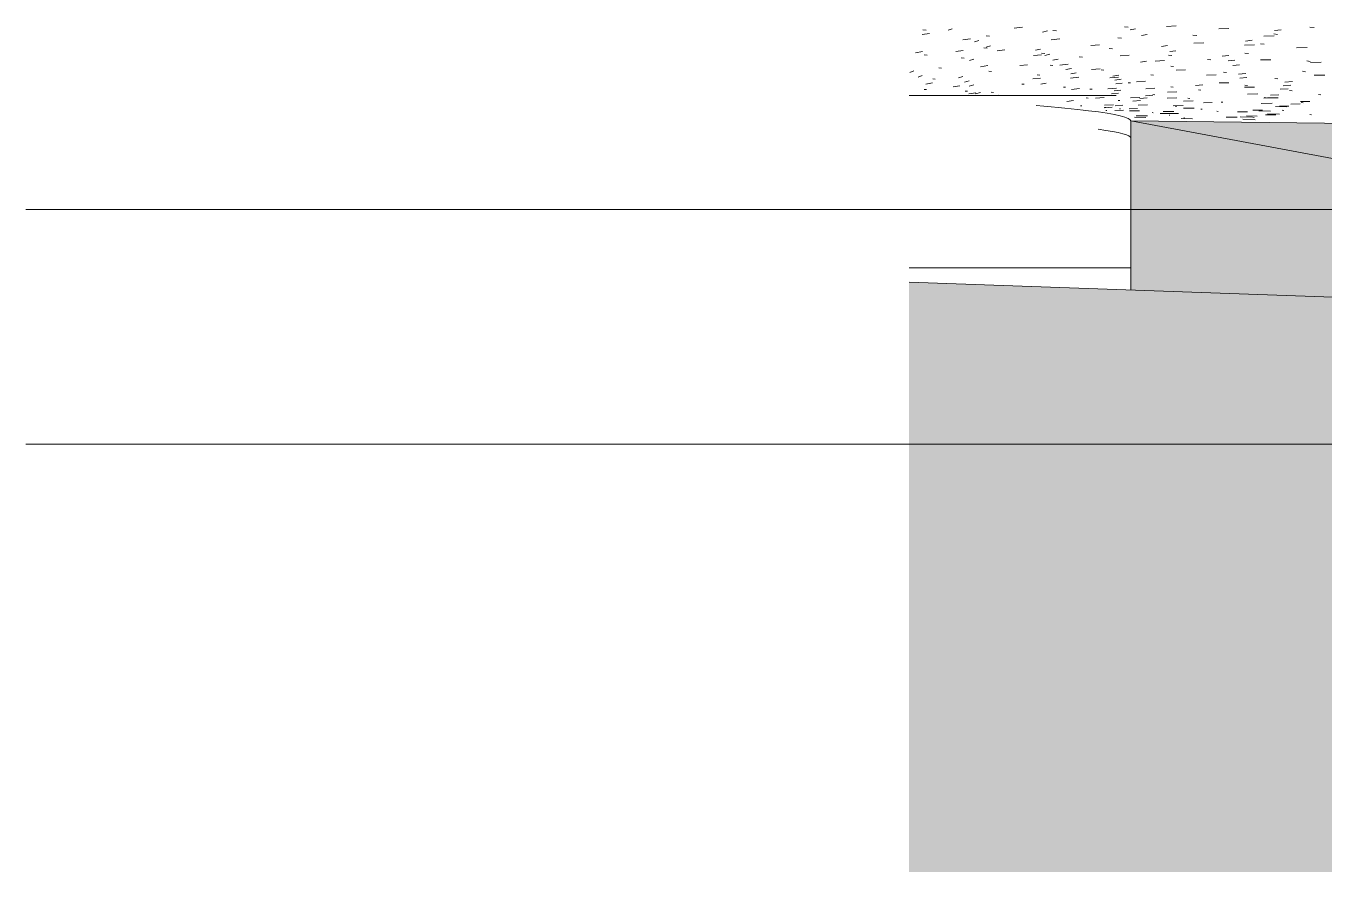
# Model space of a CAD drawing. Header units: millimetres. Extents: x -12186 to 152825, y -4386 to 9463.
# Drawn here: x -12186 to -8426, y -1919 to 532 of the extents above; entities that cross this region are included whole.
import ezdxf

# ---------------------------------------------------------------- set-up
doc = ezdxf.new("R2010")
doc.units = ezdxf.units.MM
doc.linetypes.add('1000 Dashed', pattern=[2, 1, -1])
for name, color, linetype, lineweight in [('A-DETL-GENF', 92, 'Continuous', 5), ('A-DETL-THIN', 151, 'Continuous', 5), ('A-FLOR', 192, 'Continuous', 9), ('A-FLOR-LEVL', 51, 'Continuous', 5), ('A-FLOR-PATT', 8, 'Continuous', 9), ('C-TOPO', 7, 'Continuous', 5), ('C-TOPO-MAJR', 7, 'Continuous', 18)]:
    doc.layers.add(name, color=color, linetype=linetype, lineweight=lineweight)

# ---------------------------------------------------------------- blocks, each defined once
blk = doc.blocks.new('FP_3-Section A-A')
at = {"layer": 'A-FLOR-PATT', "color": 252, "lineweight": 5}
for p, q in [((-9299.7, 528.1), (-9323.7, 525.5)), ((-9004.2, 529.7), (-8993.2, 528.4)), ((-8854.8, 532), (-8882.8, 530.6)), ((-8467.3, 529), (-8455.1, 527.3)), ((-9568.8, 510.2), (-9590.3, 506.9)), ((-9588.5, 520.6), (-9578.3, 519.7)), ((-9515.1, 519.6), (-9503.1, 523.7)), ((-9450.4, 494.5), (-9472.6, 491.4)), ((-9438.8, 486.2), (-9426.1, 490)), ((-9404.7, 503.2), (-9394.7, 502.3)), ((-9241.2, 514.5), (-9227.1, 518)), ((-9191.7, 494.3), (-9216.1, 492)), ((-9211.9, 518.6), (-9201.4, 517.5)), ((-9023, 497.5), (-9012.7, 496.3)), ((-8987.9, 520.6), (-8971.9, 523.6)), ((-8954.4, 504.1), (-8938, 507)), ((-8805.7, 505.5), (-8794.8, 504.1)), ((-8701.4, 524.9), (-8730.7, 523.9)), ((-8653.1, 488.2), (-8634.4, 490.6)), ((-8570.1, 503.1), (-8600.3, 502.3)), ((-8571.9, 509.1), (-8560.4, 507.6)), ((-8569.3, 518.8), (-8550.3, 521.1)), ((-9589.2, 457.7), (-9609.6, 454.2)), ((-9471.4, 461.1), (-9492.9, 457.9)), ((-9411.5, 468.7), (-9402.2, 467.9)), ((-9405, 470.3), (-9392, 474.1)), ((-9350.3, 463.1), (-9372.9, 460.3)), ((-9262, 461.6), (-9247.8, 465)), ((-9244.1, 453.3), (-9235, 452.5)), ((-9076.6, 477.4), (-9101.8, 475.3)), ((-9048.6, 466.7), (-9039, 465.7)), ((-8896.6, 472.7), (-8879.4, 475.4)), ((-8872.4, 457.8), (-8854.9, 460.4)), ((-8774.6, 483.5), (-8802.8, 482.2)), ((-8627.1, 477.1), (-8656.6, 476.1)), ((-8655.3, 453.5), (-8645.3, 452.3)), ((-8610, 480.6), (-8599.3, 479.2)), ((-8475, 469.3), (-8505.8, 468.7)), ((-9584.1, 447.9), (-9575.2, 447.3)), ((-9477.3, 439.8), (-9468.6, 439.1)), ((-9453.3, 432.2), (-9440.5, 436)), ((-9399.6, 417), (-9421.1, 413.9)), ((-9285.1, 419.7), (-9307.7, 417)), ((-9244.4, 448.8), (-9267.8, 446.2)), ((-9235.2, 446.8), (-9220.6, 450.1)), ((-9219.8, 418.4), (-9211.5, 417.7)), ((-9211.6, 432.6), (-9196.6, 435.8)), ((-9167.2, 421), (-9190.9, 418.6)), ((-9134.9, 442.7), (-9126, 441.8)), ((-8991, 447.2), (-9016.7, 445.3)), ((-8957.8, 427.6), (-8940.5, 430.3)), ((-8888.6, 431.7), (-8915.2, 430.1)), ((-8876.3, 447.6), (-8867, 446.5)), ((-8870.3, 415.1), (-8861.8, 414.2)), ((-8763.6, 434.5), (-8754.4, 433.4)), ((-8721.1, 444.2), (-8702.1, 446.5)), ((-8704.2, 430.5), (-8684.8, 432.7)), ((-8690.6, 417.3), (-8670.8, 419.4)), ((-8580.4, 434.2), (-8610, 433.4)), ((-8476.3, 430.6), (-8466.5, 429.4)), ((-8434.5, 427.1), (-8465.6, 426.6)), ((-9626.1, 397.5), (-9614.7, 401.7)), ((-9601.5, 384), (-9589.8, 388.1)), ((-9559.7, 378.7), (-9552.3, 378.3)), ((-9541.8, 410.6), (-9533.7, 410)), ((-9485, 381.9), (-9472.1, 385.7)), ((-9396.9, 400.7), (-9389.1, 400.1)), ((-9247.2, 381.2), (-9269.8, 378.6)), ((-9257.2, 390.2), (-9249.7, 389.6)), ((-9173.7, 405.9), (-9158, 408.9)), ((-9136.3, 383.2), (-9160, 380.9)), ((-9159.7, 393.3), (-9143.6, 396.3)), ((-9074.6, 408.1), (-9099.2, 406)), ((-9071.6, 404.8), (-9063.6, 404)), ((-9021.7, 383.8), (-9046.7, 381.8)), ((-9037.9, 386.4), (-9020.4, 389)), ((-9031.6, 375), (-9013.7, 377.5)), ((-8928.2, 390.6), (-8920.4, 389.8)), ((-8826.9, 405), (-8854, 403.6)), ((-8738.2, 390.9), (-8766.2, 389.7)), ((-8717.2, 397.8), (-8708.9, 396.8)), ((-8673.6, 392.6), (-8653, 394.5)), ((-8670.3, 381.1), (-8649.3, 382.9)), ((-8568.2, 379.9), (-8560.1, 378.9)), ((-8488.9, 400.7), (-8480, 399.5)), ((-8423.3, 389.8), (-8454.5, 389.5)), ((-9584.2, 348.2), (-9577.5, 348)), ((-9559.9, 366.9), (-9579.2, 363.3)), ((-9480.8, 358.9), (-9500.8, 355.6)), ((-9467.7, 369.5), (-9454.4, 373.1)), ((-9465.6, 343.5), (-9459.2, 343.2)), ((-9453.7, 357.6), (-9440.1, 361.2)), ((-9435.5, 335.5), (-9421.2, 338.9)), ((-9389.9, 340), (-9383.8, 339.7)), ((-9301.6, 363.5), (-9294.8, 363)), ((-9246.7, 363.5), (-9230.9, 366.5)), ((-9181.1, 355), (-9174.7, 354.5)), ((-9134.3, 350.4), (-9158, 348.2)), ((-9104, 349), (-9097.7, 348.5)), ((-9027.2, 351.6), (-9052.1, 349.8)), ((-9033.6, 344.1), (-9014.5, 346.3)), ((-9028.8, 364.1), (-9010.5, 366.5)), ((-8993.5, 367.6), (-8986.5, 366.9)), ((-8943.3, 372.2), (-8969.1, 370.6)), ((-8916.2, 351.4), (-8942.4, 350)), ((-8852.7, 341.3), (-8879.9, 340.1)), ((-8869.4, 355.4), (-8862.7, 354.7)), ((-8798.1, 359.3), (-8777.4, 361.1)), ((-8789.5, 346.9), (-8783, 346.2)), ((-8701.7, 367.7), (-8730.2, 366.8)), ((-8627.4, 355), (-8656.8, 354.3)), ((-8655.3, 360.5), (-8648.1, 359.6)), ((-8553.2, 349.1), (-8529.8, 350.3)), ((-8544.8, 358.9), (-8521.8, 360.3)), ((-8540, 369.3), (-8517.5, 370.8)), ((-8525.8, 344.6), (-8518.8, 343.7)), ((-9434.5, 338.2), (-9454.7, 335)), ((-9370.3, 331.6), (-9374.9, 331)), ((-9170.9, 313.5), (-9151.7, 315.7)), ((-9131.7, 300.9), (-9127.7, 300.6)), ((-9114.8, 323.5), (-9109.6, 323.1)), ((-9063.1, 324.4), (-9088, 322.7)), ((-9035.9, 303.4), (-9062.2, 302.2)), ((-9041.3, 334.9), (-9021.9, 337.1)), ((-9031.2, 300.9), (-9008.6, 302.3)), ((-9022.8, 316.2), (-9017.9, 315.8)), ((-8960, 324.9), (-8986.2, 323.6)), ((-8979.6, 314.2), (-8957.8, 315.8)), ((-8937, 303.1), (-8964.6, 302.3)), ((-8959.5, 321.7), (-8938.1, 323.4)), ((-8943.2, 329.7), (-8922.3, 331.5)), ((-8922, 333), (-8916.3, 332.4)), ((-8852.7, 324), (-8880.4, 323)), ((-8833.7, 301.5), (-8862.8, 301)), ((-8805.1, 315.3), (-8833.6, 314.6)), ((-8820.2, 322.6), (-8814.8, 322)), ((-8774.9, 309.5), (-8750.4, 310.5)), ((-8723.9, 311.6), (-8718.8, 311)), ((-8617.6, 335.3), (-8647.5, 334.8)), ((-8576.8, 307.9), (-8608.3, 307.8)), ((-8600.9, 323), (-8576.1, 324)), ((-8599.6, 324.6), (-8593.5, 323.9)), ((-8558.5, 324), (-8589.4, 323.8)), ((-8581.2, 331.1), (-8556.9, 332.2)), ((-8522.6, 305.8), (-8495.7, 306.4)), ((-8494.1, 312.9), (-8467.6, 313.5)), ((-8492.2, 310.5), (-8486.4, 309.7)), ((-8441.9, 333.6), (-8435, 332.7)), ((-9062.9, 295.1), (-9039.8, 296.4)), ((-9061.8, 295.6), (-9058.2, 295.3)), ((-9055.1, 287.2), (-9058.2, 287.2)), ((-9032, 286.9), (-9006.8, 287.8)), ((-9018.8, 291.8), (-9015.4, 291.5)), ((-8991, 291.6), (-8966.3, 292.6)), ((-8960.5, 286.3), (-8989.6, 285.9)), ((-8942.2, 266.7), (-8975.5, 267.4)), ((-8937.8, 271.3), (-8970, 271.7)), ((-8923.7, 281.1), (-8920.8, 280.7)), ((-8901.2, 278.2), (-8872.6, 278.4)), ((-8861.4, 283.9), (-8891.9, 283.9)), ((-8847.7, 278), (-8879.3, 278.2)), ((-8874.8, 273.9), (-8872.3, 273.5)), ((-8856.9, 300), (-8852.6, 299.5)), ((-8839.5, 263.7), (-8806.8, 263.2)), ((-8802.7, 294.2), (-8832.7, 294)), ((-8832, 266.1), (-8829.9, 265.7)), ((-8782.7, 291), (-8778.8, 290.5)), ((-8736.5, 284.7), (-8732.8, 284.1)), ((-8709.1, 268.2), (-8677.4, 267.9)), ((-8677, 283.4), (-8648.1, 283.5)), ((-8633.9, 267.7), (-8668.8, 268.6)), ((-8650.4, 271.3), (-8619.3, 271.1)), ((-8632.3, 288.1), (-8603.9, 288.4)), ((-8631.9, 267.7), (-8628.7, 267.1)), ((-8581.5, 285.3), (-8614.7, 285.8)), ((-8596.1, 275), (-8565.4, 274.9)), ((-8555.2, 276.8), (-8589.4, 277.5)), ((-8533.7, 297.9), (-8566.3, 298.2)), ((-8555.1, 299.4), (-8527.7, 299.8)), ((-8547.4, 287.9), (-8542.9, 287.2)), ((-8466.9, 275.2), (-8462.6, 274.4)), ((-8625.1, 260.5), (-8661.1, 261.7))]:
    blk.add_line(p, q, dxfattribs=at)

msp = doc.modelspace()

# ---------------------------------------------------------------- hatches: boundary and pattern name
at = {"layer": 'A-DETL-GENF'}
h = msp.add_hatch(dxfattribs=at)
h.set_pattern_fill('FP_75', color=135, style=0, pattern_type=2)
h.set_pattern_definition([(45, (-1504.6, 2488.4), (0, 424.264), [300, -300]), (45, (-1575.1, 2558.9), (0, 424.264), [300, -300]), (45, (-1646.1, 2629.9), (0, 424.264), [300, -300]), (135, (-1221.6, 2700.4), (-424.264, 3e-14), [300, -300]), (135, (-1151.1, 2770.9), (-424.264, 3e-14), [300, -300]), (135, (-1080.1, 2841.9), (-424.264, 3e-14), [300, -300])])
h.paths.add_polyline_path([(-7712.6, -1919.4), (25632.2, -1919.4), (25632.2, -105.3), (22202.7, -285), (22202.7, -680), (22425.7, -680), (22425.7, -980), (21725.7, -980), (21725.7, -680), (21948.7, -680), (21948.7, -285), (7802.7, -285), (7802.7, -680), (8025.7, -680), (8025.7, -980), (7325.7, -980), (7325.7, -680), (7548.7, -680), (7548.7, -285), (1438.7, -285), (1438.7, -680), (1661.7, -680), (1661.7, -980), (961.7, -980), (961.7, -680), (1184.7, -680), (1184.7, -285), (-769.3, -285), (-769.3, -680), (-546.3, -680), (-546.3, -980), (-1246.3, -980), (-1246.3, -680), (-1023.3, -680), (-1023.3, -302.4), (-1286.1, -440), (-1609.3, -440), (-2648.7, -476.3), (-3148.7, -476.3), (-4685.3, -340), (-7164.9, -296.7), (-9627.9, -210.7), (-9627.9, -1919.4), (-7871.9, -1919.4)])
at = {"layer": 'A-FLOR-PATT', "lineweight": 5}
h = msp.add_hatch(dxfattribs=at)
h.set_pattern_fill('FP_14', color=252, style=0, pattern_type=2)
h.set_pattern_definition([(359.27971, (-1504.582, -365.269), (812.7356064, -2.992218), [33.528, -576.072, -3860.8]), (359.27971, (-1504.582, -365.269), (812.7356064, -2.992218), [-609.6, 33.528, -576.072, -3251.2]), (359.27971, (-1504.582, -365.269), (812.7356064, -2.992218), [-1219.2, 33.528, -1185.672, -2032]), (359.27971, (-1504.582, -365.269), (812.7356064, -2.992218), [-2438.4, 33.528, -576.072, -1422.4]), (359.27971, (-1504.582, -365.269), (812.7356064, -2.992218), [-3048, 33.528, -372.872, -1016]), (359.27971, (-1504.582, -365.269), (812.7356064, -2.992218), [-3454.4, 33.528, -982.472]), (175.758, (-1199.806, -365.488), (-582.330236, 28.742268), [16.809, -288.804, -1935.549]), (175.758, (-1199.806, -365.488), (-582.330236, 28.742268), [-305.613, 16.809, -288.804, -1629.936]), (175.758, (-1199.806, -365.488), (-582.330236, 28.742268), [-611.226, 16.809, -594.417, -1018.71]), (175.758, (-1199.806, -365.488), (-582.330236, 28.742268), [-1222.452, 16.809, -288.804, -713.097]), (175.758, (-1199.806, -365.488), (-582.330236, 28.742268), [-1528.065, 16.809, -186.933, -509.355]), (175.758, (-1199.806, -365.488), (-582.330236, 28.742268), [-1731.807, 16.809, -492.546]), (182.806, (-1098.214, -352.314), (-230.40596, -25.744244), [16.783, -288.359, -1932.565]), (182.806, (-1098.214, -352.314), (-230.40596, -25.744244), [-305.142, 16.783, -288.359, -1627.423]), (182.806, (-1098.214, -352.314), (-230.40596, -25.744244), [-610.284, 16.783, -593.501, -1017.14]), (182.806, (-1098.214, -352.314), (-230.40596, -25.744244), [-1220.567, 16.783, -288.359, -711.998]), (182.806, (-1098.214, -352.314), (-230.40596, -25.744244), [-1525.709, 16.783, -186.645, -508.57]), (182.806, (-1098.214, -352.314), (-230.40596, -25.744244), [-1729.137, 16.783, -491.787])])
h.paths.add_polyline_path([(-4685.3, -328.8), (-4685.3, 206.7), (-8985.3, 256.7), (-5922.1, -313.2), (-5196.2, -322.4)])
h = msp.add_hatch(dxfattribs=at)
h.set_pattern_fill('FP_15', color=252, style=0, pattern_type=2)
h.set_pattern_definition([(358.669, (-1535.734, -412.043), (812.580227, -12.098075), [33.528, -576.072, -3860.799]), (358.669, (-1535.734, -412.043), (812.580227, -12.098075), [-609.6, 33.528, -576.072, -3251.199]), (358.669, (-1535.734, -412.043), (812.580227, -12.098075), [-1219.2, 33.528, -1185.672, -2031.999]), (358.669, (-1535.734, -412.043), (812.580227, -12.098075), [-2438.399, 33.528, -576.072, -1422.4]), (358.669, (-1535.734, -412.043), (812.580227, -12.098075), [-3047.999, 33.528, -372.872, -1016]), (358.669, (-1535.734, -412.043), (812.580227, -12.098075), [-3454.399, 33.528, -982.472]), (175.366, (-1231.016, -415.731), (-582.219336, 33.628668), [16.814, -288.903, -1936.207]), (175.366, (-1231.016, -415.731), (-582.219336, 33.628668), [-305.717, 16.814, -288.903, -1630.49]), (175.366, (-1231.016, -415.731), (-582.219336, 33.628668), [-611.434, 16.814, -594.619, -1019.056]), (175.366, (-1231.016, -415.731), (-582.219336, 33.628668), [-1222.868, 16.814, -288.903, -713.34]), (175.366, (-1231.016, -415.731), (-582.219336, 33.628668), [-1528.585, 16.814, -186.997, -509.528]), (175.366, (-1231.016, -415.731), (-582.219336, 33.628668), [-1732.396, 16.814, -492.714]), (181.981, (-1129.444, -404.527), (-230.36139, -21.53102), [16.769, -288.13, -1931.033]), (181.981, (-1129.444, -404.527), (-230.36139, -21.53102), [-304.9, 16.769, -288.13, -1626.133]), (181.981, (-1129.444, -404.527), (-230.36139, -21.53102), [-609.8, 16.769, -593.03, -1016.333]), (181.981, (-1129.444, -404.527), (-230.36139, -21.53102), [-1219.6, 16.769, -288.13, -711.433]), (181.981, (-1129.444, -404.527), (-230.36139, -21.53102), [-1524.5, 16.769, -186.497, -508.167]), (181.981, (-1129.444, -404.527), (-230.36139, -21.53102), [-1727.766, 16.769, -491.397])])
h.paths.add_polyline_path([(-5922.1, -313.2), (-8985.3, 256.7), (-8985.3, -233.1), (-8227.2, -259.6), (-6322.3, -303.9)])

# ---------------------------------------------------------------- linework, layer by layer
at = {"layer": 'A-DETL-THIN'}
msp.add_line((-7164.9, -296.7), (-9627.9, -210.7), dxfattribs=at)
at = {"layer": 'A-FLOR', "color": 8}
for p in [(-4685.3, 206.7), (-5922.1, -313.2), (-8985.3, -233.1)]:
    msp.add_line(p, (-8985.3, 256.7), dxfattribs=at)
msp.add_open_spline([(-8985.3, 256.7), (-8985.3, 266.6), (-9047.1, 281.6), (-9199.7, 296.5), (-9260.2, 301.5)], degree=3, knots=[-1, -1, -1, -1, -0.875, -0.812724, -0.812724, -0.812724, -0.812724], dxfattribs=at)
msp.add_open_spline([(-9079.9, 232.9), (-9017, 224.1), (-8985.3, 215.4), (-8985.3, 206.7)], degree=3, dxfattribs=at)
at = {"layer": 'A-FLOR-LEVL', "linetype": '1000 Dashed'}
for p, q in [((-12186, 0), (32340.6, 0)), ((-12186, -680), (31070.6, -680))]:
    msp.add_line(p, q, dxfattribs=at)
at = {"layer": 'C-TOPO'}
for p, q in [((-9028.6, 331), (-9627.9, 331)), ((-9627.9, -169), (-8985.3, -169))]:
    msp.add_line(p, q, dxfattribs=at)
at = {"layer": 'C-TOPO-MAJR', "flags": 128}
msp.add_lwpolyline([(-9627.9, 0), (-9265.7, 0), (-8985.3, 0)], dxfattribs=at)

# ---------------------------------------------------------------- block references
at = {"layer": 'A-FLOR', "color": 8}
msp.add_blockref('FP_3-Section A-A', (0, 0), dxfattribs=at)

doc.saveas('drawing.dxf')
